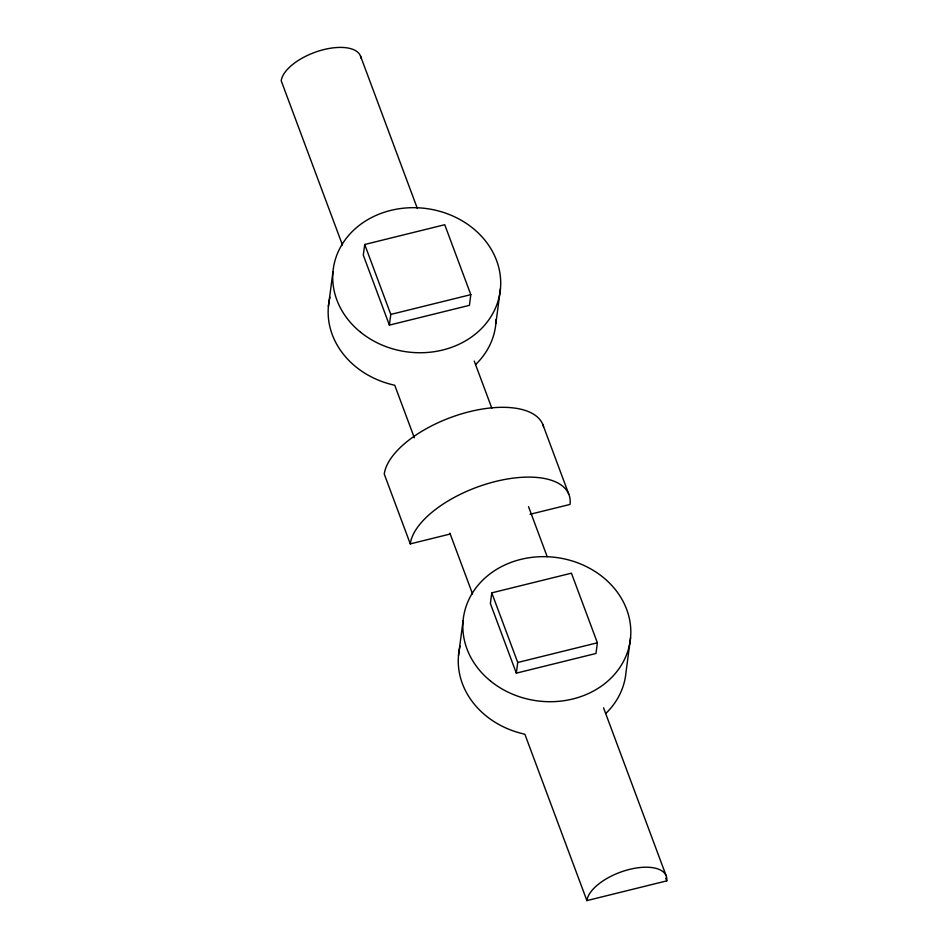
<?xml version="1.0" encoding="UTF-8"?>
<svg xmlns="http://www.w3.org/2000/svg" width="948" height="948" viewBox="0 0 948 948"><rect width="100%" height="100%" fill="white"/><g stroke="black" fill="none" stroke-linecap="round" stroke-linejoin="round"><path stroke-width="1.42" d="M328.399 306.465L332.961 271.732M364.719 244.489L363.309 255.178L389.391 325.105L469.414 305.339L470.812 294.65L444.742 224.723L364.719 244.489L390.789 314.428L389.391 325.105M495.875 323.422L500.449 288.702M458.512 655.424L463.086 620.703M491.775 592.856L490.377 603.544L516.328 673.151L595.984 653.48L597.382 642.791L571.431 573.184L491.775 592.856L517.738 662.474L516.328 673.151M630.562 637.66L625.988 672.381A84.182 72.309 7.5 0 1 605.76 713.5M390.789 314.428L470.812 294.65M543.548 426.671A84.182 39.224 -20.4 0 0 461.877 413.766A84.182 39.224 -20.4 0 0 384.26 474.095L410.283 543.891L450.217 534.02M530.074 514.29L570.009 504.431A84.182 39.224 -20.4 0 0 495.768 481.418A84.182 39.224 -20.4 0 0 410.283 543.891M517.738 662.474L597.382 642.791M460.076 646.098A84.182 72.309 7.5 0 0 524.86 734.214L586.895 900.6L666.752 880.87L665.721 878.097M542.718 424.242L568.741 494.038M360.453 55.861L417.345 208.442M474.237 361.034L491.822 408.197M528.546 506.682L547.162 556.63M603.544 707.824L666.124 875.679M342.465 245.034L281.212 80.781A42.091 19.612 -20.4 0 1 321.348 50.244A42.091 19.612 -20.4 0 1 361.105 58.349M414.323 437.775L394.735 385.244A84.182 72.309 7.5 0 1 329.963 297.127M449.885 533.155L472.566 593.981M586.895 900.6A42.091 19.612 -20.4 0 1 629.638 869.363A42.091 19.612 -20.4 0 1 666.752 880.87M496.112 319.369A84.182 72.309 7.5 0 1 475.635 364.542M490.673 681.162A84.182 72.309 7.5 0 0 628.998 646.986A84.182 72.309 7.5 0 0 520.796 559.391A84.182 72.309 7.5 0 0 490.673 681.162M360.56 332.203A84.182 72.309 7.5 0 0 498.885 298.028A84.182 72.309 7.5 0 0 390.683 210.42A84.182 72.309 7.5 0 0 360.56 332.203"/></g></svg>
